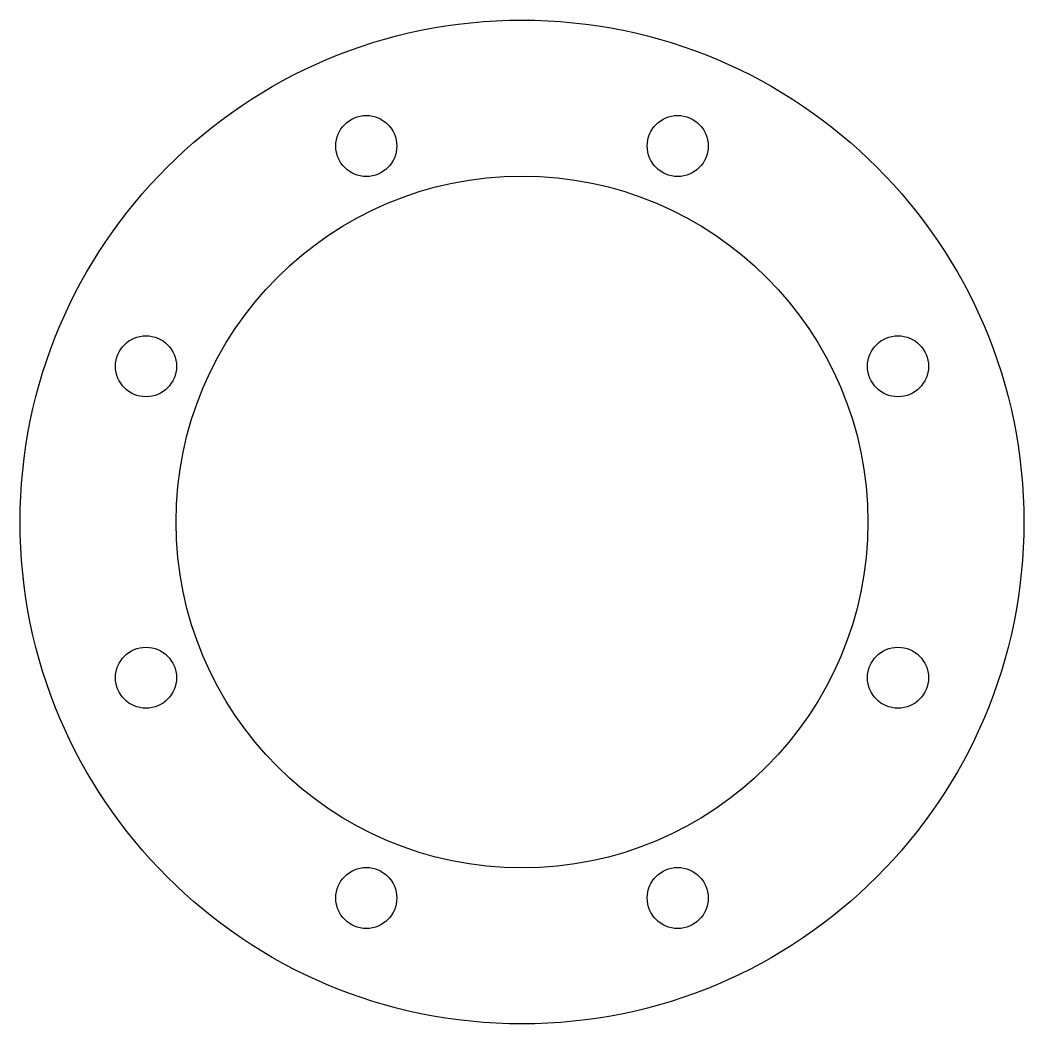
# Model space of a CAD drawing. Header units: millimetres. Extents: x -74 to 74, y -74 to 74.
import ezdxf

# ---------------------------------------------------------------- set-up
doc = ezdxf.new("R2010")
doc.units = ezdxf.units.MM

msp = doc.modelspace()

# ---------------------------------------------------------------- linework, layer by layer
for centre, radius in [((0, 0), 74), ((-22.961, 55.4328), 4.5), ((22.961, 55.4328), 4.5), ((0, 0), 51), ((-55.4328, 22.961), 4.5), ((55.4328, 22.961), 4.5), ((-55.4328, -22.961), 4.5), ((55.4328, -22.961), 4.5), ((-22.961, -55.4328), 4.5), ((22.961, -55.4328), 4.5)]:
    msp.add_circle(centre, radius)

doc.saveas('drawing.dxf')
